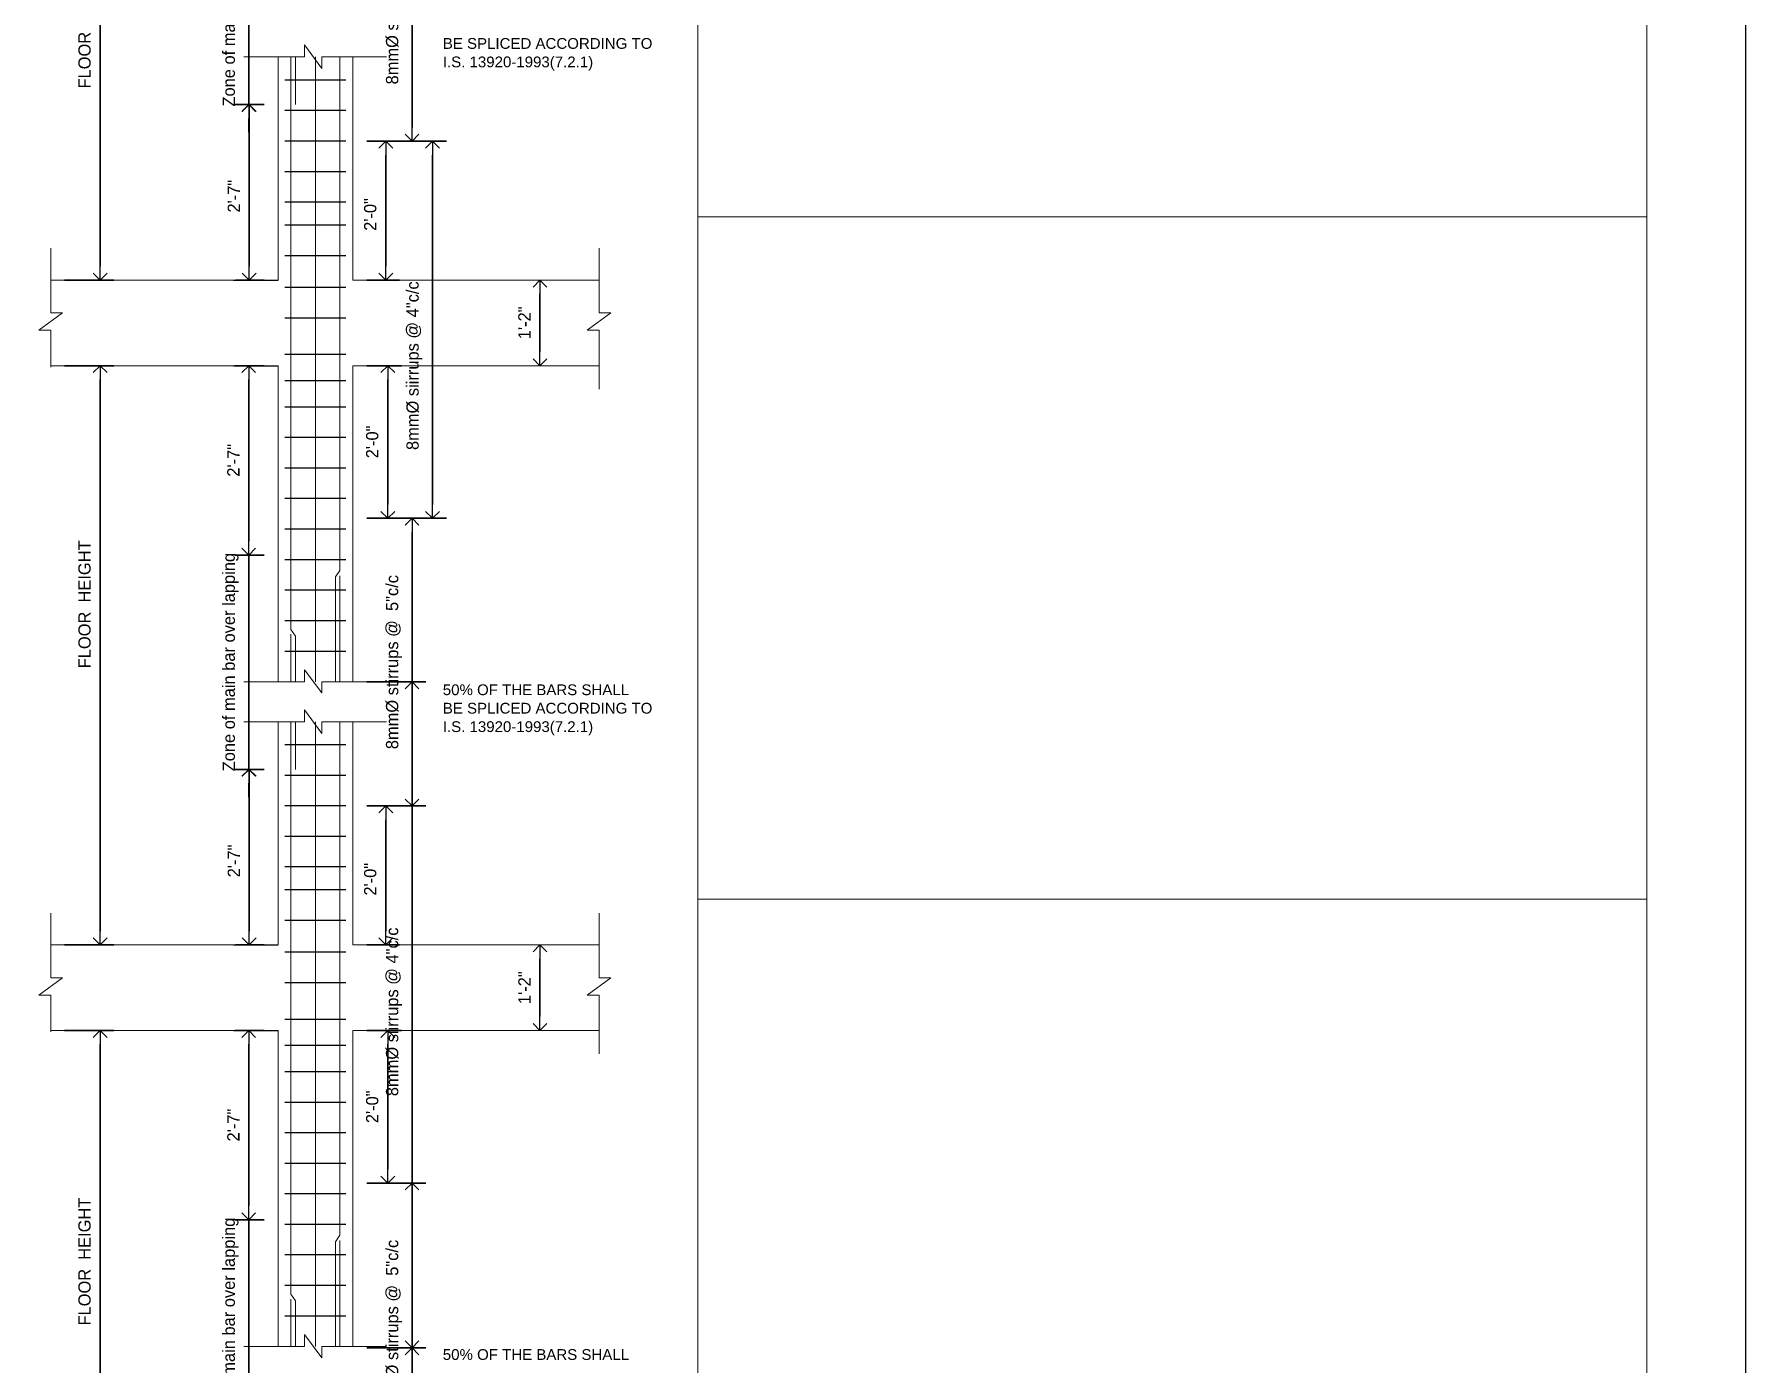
# Model space of a CAD drawing. Header units: inches. Extents: x 45643 to 70559, y -8725 to 1713.
# Drawn here: x 69757 to 70559, y -5015 to -4392 of the extents above; entities that cross this region are included whole.
import ezdxf

# ---------------------------------------------------------------- set-up
doc = ezdxf.new("R2010")
doc.units = ezdxf.units.IN
doc.header["$MEASUREMENT"] = 0
doc.layers.add('DIM', color=5, linetype='Continuous')
doc.layers.add('OUTLINE', color=7, linetype='Continuous')
for name, color, linetype, lineweight in [('ELE1', 3, 'Continuous', 9), ('REBARS', 50, 'Continuous', 20), ('STIRRUPS', 7, 'Continuous', 30), ('TEXTS', 7, 'Continuous', 20)]:
    doc.layers.add(name, color=color, linetype=linetype, lineweight=lineweight)
doc.styles.add('Labels', font='arial.ttf', dxfattribs={"height": 7})
doc.styles.add('PRABIN', font='BKANT.TTF', dxfattribs={"height": 8})
doc.dimstyles.new("Copy of S-2'", dxfattribs={"dimscale": 96, "dimtxt": 9, "dimasz": 0.09375, "dimexe": 0.09375, "dimexo": 0.09375, "dimgap": 0.0625, "dimtad": 1, "dimdec": 0, "dimlfac": 0.25, "dimzin": 3, "dimdsep": 46, "dimlunit": 3, "dimtxsty": 'PRABIN', "dimblk": 'OPEN90', "dimcen": 0.09375, "dimdle": 0.09375, "dimclrd": 256, "dimclre": 34, "dimclrt": 256, "dimadec": 0, "dimazin": 1, "dimtfac": 1, "dimtdec": 0, "dimtix": 1, "dimtmove": 0, "dimatfit": 3, "dimldrblk": 'DOTSMALL', "dimfxl": 1, "dimtolj": 1, "dimtzin": 1, "dimarcsym": 0})

# ---------------------------------------------------------------- blocks, each defined once
blk = doc.blocks.new('_Open90')
at = {"color": 0, "linetype": 'ByBlock'}
for p, q in [((0, 0), (-1, 0)), ((-0.5, 0.5), (0, 0)), ((0, 0), (-0.5, -0.5))]:
    blk.add_line(p, q, dxfattribs=at)
blk = doc.blocks.new('*D542')
at = {"layer": 'Defpoints', "color": 0, "lineweight": 35, "transparency": 16777216}
for p in [(98423.7, -11051.3), (98404.6, -11190.8), (98423.7, -11190.8)]:
    blk.add_point(p, dxfattribs=at)
at = {"layer": 'DIM', "lineweight": -2, "transparency": 16777216}
for p, q in [((98404.6, -11042.3), (98404.6, -11033.3)), ((98404.6, -11051.3), (98404.6, -11190.8)), ((98404.6, -11199.8), (98404.6, -11208.8))]:
    blk.add_line(p, q, dxfattribs=at)
at = {"layer": 'DIM', "color": 34, "lineweight": -2, "transparency": 16777216}
for p, q in [((98414.7, -11051.3), (98395.6, -11051.3)), ((98414.7, -11190.8), (98395.6, -11190.8))]:
    blk.add_line(p, q, dxfattribs=at)
at = {"layer": 'DIM', "lineweight": -2, "transparency": 16777216, "xscale": 9, "yscale": 9, "zscale": 9}
for p, rotation in [((98404.6, -11051.3), 270), ((98404.6, -11190.8), 90)]:
    blk.add_blockref('_Open90', p, dxfattribs=dict(at, rotation=rotation))
at = {"layer": 'DIM', "transparency": 16777216, "insert": (98392.8, -11121), "char_height": 8, "attachment_point": 5, "rotation": 90, "style": 'PRABIN'}
blk.add_mtext('\\A1;Zone of main bar over lapping', dxfattribs=at)
blk = doc.blocks.new('_DotSmall')
at = {"color": 0, "const_width": 0.5}
blk.add_lwpolyline([(-0.0625, 0, 1), (0.0625, 0, 1)], format="xyb", close=True, dxfattribs=at)
blk = doc.blocks.new('*D544')
at = {"layer": 'Defpoints', "color": 0, "lineweight": 35, "transparency": 16777216}
for p in [(98472.4, -11027.4), (98510.9, -11027.4), (98472.4, -11214.7)]:
    blk.add_point(p, dxfattribs=at)
at = {"layer": 'DIM', "color": 34, "lineweight": -2, "transparency": 16777216}
for p, q in [((98481.4, -11027.4), (98519.9, -11027.4)), ((98481.4, -11214.7), (98519.9, -11214.7))]:
    blk.add_line(p, q, dxfattribs=at)
at = {"layer": 'DIM', "lineweight": -2, "transparency": 16777216}
blk.add_line((98510.9, -11205.7), (98510.9, -11036.4), dxfattribs=at)
at = {"layer": 'DIM', "lineweight": -2, "transparency": 16777216, "xscale": 9, "yscale": 9, "zscale": 9}
for p, rotation in [((98510.9, -11027.4), 90), ((98510.9, -11214.7), 270)]:
    blk.add_blockref('_Open90', p, dxfattribs=dict(at, rotation=rotation))
at = {"layer": 'DIM', "transparency": 16777216, "insert": (98499.1, -11121), "char_height": 8, "attachment_point": 5, "rotation": 90, "style": 'PRABIN'}
blk.add_mtext('\\A1;8mm%%C stirrups @  5"c/c', dxfattribs=at)
blk = doc.blocks.new('*D545')
at = {"layer": 'Defpoints', "color": 0, "lineweight": 35, "transparency": 16777216}
for p in [(98423.7, -10928.1), (98404.6, -11051.3), (98423.7, -11051.3)]:
    blk.add_point(p, dxfattribs=at)
at = {"layer": 'DIM', "color": 34, "lineweight": -2, "transparency": 16777216}
for p, q in [((98414.7, -10928.1), (98395.6, -10928.1)), ((98414.7, -11051.3), (98395.6, -11051.3))]:
    blk.add_line(p, q, dxfattribs=at)
at = {"layer": 'DIM', "lineweight": -2, "transparency": 16777216}
blk.add_line((98404.6, -10937.1), (98404.6, -11042.3), dxfattribs=at)
at = {"layer": 'DIM', "lineweight": -2, "transparency": 16777216, "xscale": 9, "yscale": 9, "zscale": 9}
for p, rotation in [((98404.6, -10928.1), 90), ((98404.6, -11051.3), 270)]:
    blk.add_blockref('_Open90', p, dxfattribs=dict(at, rotation=rotation))
at = {"layer": 'DIM', "transparency": 16777216, "insert": (98394.6, -10989.7), "char_height": 8, "attachment_point": 5, "rotation": 90, "style": 'PRABIN'}
blk.add_mtext('\\A1;2\'-7"', dxfattribs=at)
blk = doc.blocks.new('*D546')
at = {"layer": 'Defpoints', "color": 0, "lineweight": 35, "transparency": 16777216}
for p in [(98472.4, -10928.1), (98472.4, -11027.4), (98495.1, -11027.4)]:
    blk.add_point(p, dxfattribs=at)
at = {"layer": 'DIM', "color": 34, "lineweight": -2, "transparency": 16777216}
for p, q in [((98481.4, -10928.1), (98504.1, -10928.1)), ((98481.4, -11027.4), (98504.1, -11027.4))]:
    blk.add_line(p, q, dxfattribs=at)
at = {"layer": 'DIM', "lineweight": -2, "transparency": 16777216}
blk.add_line((98495.1, -10937.1), (98495.1, -11018.4), dxfattribs=at)
at = {"layer": 'DIM', "lineweight": -2, "transparency": 16777216, "xscale": 9, "yscale": 9, "zscale": 9}
for p, rotation in [((98495.1, -10928.1), 90), ((98495.1, -11027.4), 270)]:
    blk.add_blockref('_Open90', p, dxfattribs=dict(at, rotation=rotation))
at = {"layer": 'DIM', "transparency": 16777216, "insert": (98485, -10977.8), "char_height": 8, "attachment_point": 5, "rotation": 90, "style": 'PRABIN'}
blk.add_mtext('\\A1;2\'-0"', dxfattribs=at)
blk = doc.blocks.new('*D547')
at = {"layer": 'Defpoints', "color": 0, "lineweight": 35, "transparency": 16777216}
for p in [(98275.8, -10928.1), (98275.8, -11305), (98307.9, -11305)]:
    blk.add_point(p, dxfattribs=at)
at = {"layer": 'DIM', "color": 34, "lineweight": -2, "transparency": 16777216}
for p, q in [((98284.8, -10928.1), (98316.9, -10928.1)), ((98284.8, -11305), (98316.9, -11305))]:
    blk.add_line(p, q, dxfattribs=at)
at = {"layer": 'DIM', "lineweight": -2, "transparency": 16777216}
blk.add_line((98307.9, -10937.1), (98307.9, -11296), dxfattribs=at)
at = {"layer": 'DIM', "lineweight": -2, "transparency": 16777216, "xscale": 9, "yscale": 9, "zscale": 9}
for p, rotation in [((98307.9, -10928.1), 90), ((98307.9, -11305), 270)]:
    blk.add_blockref('_Open90', p, dxfattribs=dict(at, rotation=rotation))
at = {"layer": 'DIM', "transparency": 16777216, "insert": (98297.8, -11078.5), "char_height": 8, "attachment_point": 5, "rotation": 90, "style": 'PRABIN'}
blk.add_mtext('\\A1;FLOOR  HEIGHT', dxfattribs=at)
blk = doc.blocks.new('*D549')
at = {"layer": 'Defpoints', "color": 0, "lineweight": 35, "transparency": 16777216}
for p in [(98472.4, -11134.6), (98510.9, -11134.6), (98472.4, -11559.2)]:
    blk.add_point(p, dxfattribs=at)
at = {"layer": 'DIM', "color": 34, "lineweight": -2, "transparency": 16777216}
for p, q in [((98481.4, -11134.6), (98519.9, -11134.6)), ((98481.4, -11559.2), (98519.9, -11559.2))]:
    blk.add_line(p, q, dxfattribs=at)
at = {"layer": 'DIM', "lineweight": -2, "transparency": 16777216}
blk.add_line((98510.9, -11550.2), (98510.9, -11143.6), dxfattribs=at)
at = {"layer": 'DIM', "lineweight": -2, "transparency": 16777216, "xscale": 9, "yscale": 9, "zscale": 9}
for p, rotation in [((98510.9, -11134.6), 90), ((98510.9, -11559.2), 270)]:
    blk.add_blockref('_Open90', p, dxfattribs=dict(at, rotation=rotation))
at = {"layer": 'DIM', "transparency": 16777216, "insert": (98499.1, -11344.4), "char_height": 8, "attachment_point": 5, "rotation": 90, "style": 'PRABIN'}
blk.add_mtext('\\A1;8mm%%C siirrups @ 4"c/c', dxfattribs=at)
blk = doc.blocks.new('*D551')
at = {"layer": 'Defpoints', "color": 0, "lineweight": 35, "ltscale": 0.5, "transparency": 16777216}
for p in [(98594.1, -10872.4), (98594.1, -10872.4), (98594.1, -10928.1)]:
    blk.add_point(p, dxfattribs=at)
at = {"layer": 'DIM', "lineweight": -2, "ltscale": 0.5, "transparency": 16777216}
blk.add_line((98594.1, -10919.1), (98594.1, -10881.4), dxfattribs=at)
at = {"layer": 'DIM', "lineweight": -2, "ltscale": 0.5, "transparency": 16777216, "xscale": 9, "yscale": 9, "zscale": 9}
for p, rotation in [((98594.1, -10872.4), 90), ((98594.1, -10928.1), 270)]:
    blk.add_blockref('_Open90', p, dxfattribs=dict(at, rotation=rotation))
at = {"layer": 'DIM', "ltscale": 0.5, "transparency": 16777216, "insert": (98584, -10900.3), "char_height": 8, "attachment_point": 5, "rotation": 90, "style": 'PRABIN'}
blk.add_mtext('\\A1;1\'-2"', dxfattribs=at)
blk = doc.blocks.new('*D552')
at = {"layer": 'Defpoints', "color": 0, "lineweight": 35, "transparency": 16777216}
for p in [(98423.7, -10758.2), (98404.9, -10872.4), (98423.7, -10872.4)]:
    blk.add_point(p, dxfattribs=at)
at = {"layer": 'DIM', "color": 34, "lineweight": -2, "transparency": 16777216}
for p, q in [((98414.7, -10758.2), (98395.9, -10758.2)), ((98414.7, -10872.4), (98395.9, -10872.4))]:
    blk.add_line(p, q, dxfattribs=at)
at = {"layer": 'DIM', "lineweight": -2, "transparency": 16777216}
blk.add_line((98404.9, -10767.2), (98404.9, -10863.4), dxfattribs=at)
at = {"layer": 'DIM', "lineweight": -2, "transparency": 16777216, "xscale": 9, "yscale": 9, "zscale": 9}
for p, rotation in [((98404.9, -10758.2), 90), ((98404.9, -10872.4), 270)]:
    blk.add_blockref('_Open90', p, dxfattribs=dict(at, rotation=rotation))
at = {"layer": 'DIM', "transparency": 16777216, "insert": (98394.9, -10817.8), "char_height": 8, "attachment_point": 5, "rotation": 90, "style": 'PRABIN'}
blk.add_mtext('\\A1;2\'-7"', dxfattribs=at)
blk = doc.blocks.new('*D553')
at = {"layer": 'Defpoints', "color": 0, "lineweight": 35, "transparency": 16777216}
for p in [(98472.4, -10782), (98472.4, -10872.4), (98493.8, -10872.4)]:
    blk.add_point(p, dxfattribs=at)
at = {"layer": 'DIM', "color": 34, "lineweight": -2, "transparency": 16777216}
for p, q in [((98481.4, -10782), (98502.8, -10782)), ((98481.4, -10872.4), (98502.8, -10872.4))]:
    blk.add_line(p, q, dxfattribs=at)
at = {"layer": 'DIM', "lineweight": -2, "transparency": 16777216}
blk.add_line((98493.8, -10791), (98493.8, -10863.4), dxfattribs=at)
at = {"layer": 'DIM', "lineweight": -2, "transparency": 16777216, "xscale": 9, "yscale": 9, "zscale": 9}
for p, rotation in [((98493.8, -10782), 90), ((98493.8, -10872.4), 270)]:
    blk.add_blockref('_Open90', p, dxfattribs=dict(at, rotation=rotation))
at = {"layer": 'DIM', "transparency": 16777216, "insert": (98483.7, -10829.7), "char_height": 8, "attachment_point": 5, "rotation": 90, "style": 'PRABIN'}
blk.add_mtext('\\A1;2\'-0"', dxfattribs=at)
blk = doc.blocks.new('*D559')
at = {"layer": 'Defpoints', "color": 0, "lineweight": 35, "transparency": 16777216}
for p in [(98423.7, -10618.7), (98404.6, -10758.2), (98423.7, -10758.2)]:
    blk.add_point(p, dxfattribs=at)
at = {"layer": 'DIM', "lineweight": -2, "transparency": 16777216}
for p, q in [((98404.6, -10609.7), (98404.6, -10600.7)), ((98404.6, -10618.7), (98404.6, -10758.2)), ((98404.6, -10767.2), (98404.6, -10776.2))]:
    blk.add_line(p, q, dxfattribs=at)
at = {"layer": 'DIM', "color": 34, "lineweight": -2, "transparency": 16777216}
for p, q in [((98414.7, -10618.7), (98395.6, -10618.7)), ((98414.7, -10758.2), (98395.6, -10758.2))]:
    blk.add_line(p, q, dxfattribs=at)
at = {"layer": 'DIM', "lineweight": -2, "transparency": 16777216, "xscale": 9, "yscale": 9, "zscale": 9}
for p, rotation in [((98404.6, -10618.7), 270), ((98404.6, -10758.2), 90)]:
    blk.add_blockref('_Open90', p, dxfattribs=dict(at, rotation=rotation))
at = {"layer": 'DIM', "transparency": 16777216, "insert": (98392.8, -10688.4), "char_height": 8, "attachment_point": 5, "rotation": 90, "style": 'PRABIN'}
blk.add_mtext('\\A1;Zone of main bar over lapping', dxfattribs=at)
blk = doc.blocks.new('*D560')
at = {"layer": 'Defpoints', "color": 0, "lineweight": 35, "transparency": 16777216}
for p in [(98472.4, -10594.8), (98510.9, -10594.8), (98472.4, -10782)]:
    blk.add_point(p, dxfattribs=at)
at = {"layer": 'DIM', "color": 34, "lineweight": -2, "transparency": 16777216}
for p, q in [((98481.4, -10594.8), (98519.9, -10594.8)), ((98481.4, -10782), (98519.9, -10782))]:
    blk.add_line(p, q, dxfattribs=at)
at = {"layer": 'DIM', "lineweight": -2, "transparency": 16777216}
blk.add_line((98510.9, -10773), (98510.9, -10603.8), dxfattribs=at)
at = {"layer": 'DIM', "lineweight": -2, "transparency": 16777216, "xscale": 9, "yscale": 9, "zscale": 9}
for p, rotation in [((98510.9, -10594.8), 90), ((98510.9, -10782), 270)]:
    blk.add_blockref('_Open90', p, dxfattribs=dict(at, rotation=rotation))
at = {"layer": 'DIM', "transparency": 16777216, "insert": (98499.1, -10688.4), "char_height": 8, "attachment_point": 5, "rotation": 90, "style": 'PRABIN'}
blk.add_mtext('\\A1;8mm%%C stirrups @  5"c/c', dxfattribs=at)
blk = doc.blocks.new('*D561')
at = {"layer": 'Defpoints', "color": 0, "lineweight": 35, "transparency": 16777216}
for p in [(98423.7, -10495.5), (98404.6, -10618.7), (98423.7, -10618.7)]:
    blk.add_point(p, dxfattribs=at)
at = {"layer": 'DIM', "color": 34, "lineweight": -2, "transparency": 16777216}
for p, q in [((98414.7, -10495.5), (98395.6, -10495.5)), ((98414.7, -10618.7), (98395.6, -10618.7))]:
    blk.add_line(p, q, dxfattribs=at)
at = {"layer": 'DIM', "lineweight": -2, "transparency": 16777216}
blk.add_line((98404.6, -10504.5), (98404.6, -10609.7), dxfattribs=at)
at = {"layer": 'DIM', "lineweight": -2, "transparency": 16777216, "xscale": 9, "yscale": 9, "zscale": 9}
for p, rotation in [((98404.6, -10495.5), 90), ((98404.6, -10618.7), 270)]:
    blk.add_blockref('_Open90', p, dxfattribs=dict(at, rotation=rotation))
at = {"layer": 'DIM', "transparency": 16777216, "insert": (98394.6, -10557.1), "char_height": 8, "attachment_point": 5, "rotation": 90, "style": 'PRABIN'}
blk.add_mtext('\\A1;2\'-7"', dxfattribs=at)
blk = doc.blocks.new('*D562')
at = {"layer": 'Defpoints', "color": 0, "lineweight": 35, "transparency": 16777216}
for p in [(98472.4, -10495.5), (98472.4, -10594.8), (98495.1, -10594.8)]:
    blk.add_point(p, dxfattribs=at)
at = {"layer": 'DIM', "color": 34, "lineweight": -2, "transparency": 16777216}
for p, q in [((98481.4, -10495.5), (98504.1, -10495.5)), ((98481.4, -10594.8), (98504.1, -10594.8))]:
    blk.add_line(p, q, dxfattribs=at)
at = {"layer": 'DIM', "lineweight": -2, "transparency": 16777216}
blk.add_line((98495.1, -10504.5), (98495.1, -10585.8), dxfattribs=at)
at = {"layer": 'DIM', "lineweight": -2, "transparency": 16777216, "xscale": 9, "yscale": 9, "zscale": 9}
for p, rotation in [((98495.1, -10495.5), 90), ((98495.1, -10594.8), 270)]:
    blk.add_blockref('_Open90', p, dxfattribs=dict(at, rotation=rotation))
at = {"layer": 'DIM', "transparency": 16777216, "insert": (98485, -10545.1), "char_height": 8, "attachment_point": 5, "rotation": 90, "style": 'PRABIN'}
blk.add_mtext('\\A1;2\'-0"', dxfattribs=at)
blk = doc.blocks.new('*D564')
at = {"layer": 'Defpoints', "color": 0, "lineweight": 35, "transparency": 16777216}
for p in [(98275.8, -10495.5), (98275.8, -10872.4), (98307.9, -10872.4)]:
    blk.add_point(p, dxfattribs=at)
at = {"layer": 'DIM', "color": 34, "lineweight": -2, "transparency": 16777216}
for p, q in [((98284.8, -10495.5), (98316.9, -10495.5)), ((98284.8, -10872.4), (98316.9, -10872.4))]:
    blk.add_line(p, q, dxfattribs=at)
at = {"layer": 'DIM', "lineweight": -2, "transparency": 16777216}
blk.add_line((98307.9, -10504.5), (98307.9, -10863.4), dxfattribs=at)
at = {"layer": 'DIM', "lineweight": -2, "transparency": 16777216, "xscale": 9, "yscale": 9, "zscale": 9}
for p, rotation in [((98307.9, -10495.5), 90), ((98307.9, -10872.4), 270)]:
    blk.add_blockref('_Open90', p, dxfattribs=dict(at, rotation=rotation))
at = {"layer": 'DIM', "transparency": 16777216, "insert": (98297.8, -10650.8), "char_height": 8, "attachment_point": 5, "rotation": 90, "style": 'PRABIN'}
blk.add_mtext('\\A1;FLOOR  HEIGHT', dxfattribs=at)
blk = doc.blocks.new('*D565')
at = {"layer": 'Defpoints', "color": 0, "lineweight": 35, "transparency": 16777216}
for p in [(98472.4, -10701.2), (98510.9, -10701.2), (98472.4, -11134.6)]:
    blk.add_point(p, dxfattribs=at)
at = {"layer": 'DIM', "color": 34, "lineweight": -2, "transparency": 16777216}
for p, q in [((98481.4, -10701.2), (98519.9, -10701.2)), ((98481.4, -11134.6), (98519.9, -11134.6))]:
    blk.add_line(p, q, dxfattribs=at)
at = {"layer": 'DIM', "lineweight": -2, "transparency": 16777216}
blk.add_line((98510.9, -11125.6), (98510.9, -10710.2), dxfattribs=at)
at = {"layer": 'DIM', "lineweight": -2, "transparency": 16777216, "xscale": 9, "yscale": 9, "zscale": 9}
for p, rotation in [((98510.9, -10701.2), 90), ((98510.9, -11134.6), 270)]:
    blk.add_blockref('_Open90', p, dxfattribs=dict(at, rotation=rotation))
at = {"layer": 'DIM', "transparency": 16777216, "insert": (98499.1, -10916), "char_height": 8, "attachment_point": 5, "rotation": 90, "style": 'PRABIN'}
blk.add_mtext('\\A1;8mm%%C siirrups @ 4"c/c', dxfattribs=at)
blk = doc.blocks.new('*D571')
at = {"layer": 'Defpoints', "color": 0, "lineweight": 35, "ltscale": 0.5, "transparency": 16777216}
for p in [(98594.1, -10439.8), (98594.1, -10439.8), (98594.1, -10495.5)]:
    blk.add_point(p, dxfattribs=at)
at = {"layer": 'DIM', "lineweight": -2, "ltscale": 0.5, "transparency": 16777216}
blk.add_line((98594.1, -10486.5), (98594.1, -10448.8), dxfattribs=at)
at = {"layer": 'DIM', "lineweight": -2, "ltscale": 0.5, "transparency": 16777216, "xscale": 9, "yscale": 9, "zscale": 9}
for p, rotation in [((98594.1, -10439.8), 90), ((98594.1, -10495.5), 270)]:
    blk.add_blockref('_Open90', p, dxfattribs=dict(at, rotation=rotation))
at = {"layer": 'DIM', "ltscale": 0.5, "transparency": 16777216, "insert": (98584, -10467.6), "char_height": 8, "attachment_point": 5, "rotation": 90, "style": 'PRABIN'}
blk.add_mtext('\\A1;1\'-2"', dxfattribs=at)
blk = doc.blocks.new('*D573')
at = {"layer": 'Defpoints', "color": 0, "lineweight": 35, "transparency": 16777216}
for p in [(98423.7, -10325.6), (98404.9, -10439.8), (98423.7, -10439.8)]:
    blk.add_point(p, dxfattribs=at)
at = {"layer": 'DIM', "color": 34, "lineweight": -2, "transparency": 16777216}
for p, q in [((98414.7, -10325.6), (98395.9, -10325.6)), ((98414.7, -10439.8), (98395.9, -10439.8))]:
    blk.add_line(p, q, dxfattribs=at)
at = {"layer": 'DIM', "lineweight": -2, "transparency": 16777216}
blk.add_line((98404.9, -10334.6), (98404.9, -10430.8), dxfattribs=at)
at = {"layer": 'DIM', "lineweight": -2, "transparency": 16777216, "xscale": 9, "yscale": 9, "zscale": 9}
for p, rotation in [((98404.9, -10325.6), 90), ((98404.9, -10439.8), 270)]:
    blk.add_blockref('_Open90', p, dxfattribs=dict(at, rotation=rotation))
at = {"layer": 'DIM', "transparency": 16777216, "insert": (98394.9, -10385.2), "char_height": 8, "attachment_point": 5, "rotation": 90, "style": 'PRABIN'}
blk.add_mtext('\\A1;2\'-7"', dxfattribs=at)
blk = doc.blocks.new('*D574')
at = {"layer": 'Defpoints', "color": 0, "lineweight": 35, "transparency": 16777216}
for p in [(98423.7, -10186.1), (98404.6, -10325.6), (98423.7, -10325.6)]:
    blk.add_point(p, dxfattribs=at)
at = {"layer": 'DIM', "lineweight": -2, "transparency": 16777216}
for p, q in [((98404.6, -10177.1), (98404.6, -10168.1)), ((98404.6, -10186.1), (98404.6, -10325.6)), ((98404.6, -10334.6), (98404.6, -10343.6))]:
    blk.add_line(p, q, dxfattribs=at)
at = {"layer": 'DIM', "color": 34, "lineweight": -2, "transparency": 16777216}
for p, q in [((98414.7, -10186.1), (98395.6, -10186.1)), ((98414.7, -10325.6), (98395.6, -10325.6))]:
    blk.add_line(p, q, dxfattribs=at)
at = {"layer": 'DIM', "lineweight": -2, "transparency": 16777216, "xscale": 9, "yscale": 9, "zscale": 9}
for p, rotation in [((98404.6, -10186.1), 270), ((98404.6, -10325.6), 90)]:
    blk.add_blockref('_Open90', p, dxfattribs=dict(at, rotation=rotation))
at = {"layer": 'DIM', "transparency": 16777216, "insert": (98392.8, -10255.8), "char_height": 8, "attachment_point": 5, "rotation": 90, "style": 'PRABIN'}
blk.add_mtext('\\A1;Zone of main bar over lapping', dxfattribs=at)
blk = doc.blocks.new('*D575')
at = {"layer": 'Defpoints', "color": 0, "lineweight": 35, "transparency": 16777216}
for p in [(98472.4, -10349.4), (98472.4, -10439.8), (98493.8, -10439.8)]:
    blk.add_point(p, dxfattribs=at)
at = {"layer": 'DIM', "color": 34, "lineweight": -2, "transparency": 16777216}
for p, q in [((98481.4, -10349.4), (98502.8, -10349.4)), ((98481.4, -10439.8), (98502.8, -10439.8))]:
    blk.add_line(p, q, dxfattribs=at)
at = {"layer": 'DIM', "lineweight": -2, "transparency": 16777216}
blk.add_line((98493.8, -10358.4), (98493.8, -10430.8), dxfattribs=at)
at = {"layer": 'DIM', "lineweight": -2, "transparency": 16777216, "xscale": 9, "yscale": 9, "zscale": 9}
for p, rotation in [((98493.8, -10349.4), 90), ((98493.8, -10439.8), 270)]:
    blk.add_blockref('_Open90', p, dxfattribs=dict(at, rotation=rotation))
at = {"layer": 'DIM', "transparency": 16777216, "insert": (98483.7, -10397.1), "char_height": 8, "attachment_point": 5, "rotation": 90, "style": 'PRABIN'}
blk.add_mtext('\\A1;2\'-0"', dxfattribs=at)
blk = doc.blocks.new('*D576')
at = {"layer": 'Defpoints', "color": 0, "lineweight": 35, "transparency": 16777216}
for p in [(98472.4, -10162.2), (98510.9, -10162.2), (98472.4, -10349.4)]:
    blk.add_point(p, dxfattribs=at)
at = {"layer": 'DIM', "color": 34, "lineweight": -2, "transparency": 16777216}
for p, q in [((98481.4, -10162.2), (98519.9, -10162.2)), ((98481.4, -10349.4), (98519.9, -10349.4))]:
    blk.add_line(p, q, dxfattribs=at)
at = {"layer": 'DIM', "lineweight": -2, "transparency": 16777216}
blk.add_line((98510.9, -10340.4), (98510.9, -10171.2), dxfattribs=at)
at = {"layer": 'DIM', "lineweight": -2, "transparency": 16777216, "xscale": 9, "yscale": 9, "zscale": 9}
for p, rotation in [((98510.9, -10162.2), 90), ((98510.9, -10349.4), 270)]:
    blk.add_blockref('_Open90', p, dxfattribs=dict(at, rotation=rotation))
at = {"layer": 'DIM', "transparency": 16777216, "insert": (98499.1, -10255.8), "char_height": 8, "attachment_point": 5, "rotation": 90, "style": 'PRABIN'}
blk.add_mtext('\\A1;8mm%%C stirrups @  5"c/c', dxfattribs=at)
blk = doc.blocks.new('*D579')
at = {"layer": 'Defpoints', "color": 0, "lineweight": 35, "transparency": 16777216}
for p in [(98275.8, -10062.8), (98275.8, -10439.8), (98307.9, -10439.8)]:
    blk.add_point(p, dxfattribs=at)
at = {"layer": 'DIM', "color": 34, "lineweight": -2, "transparency": 16777216}
for p, q in [((98284.8, -10062.8), (98316.9, -10062.8)), ((98284.8, -10439.8), (98316.9, -10439.8))]:
    blk.add_line(p, q, dxfattribs=at)
at = {"layer": 'DIM', "lineweight": -2, "transparency": 16777216}
blk.add_line((98307.9, -10071.8), (98307.9, -10430.8), dxfattribs=at)
at = {"layer": 'DIM', "lineweight": -2, "transparency": 16777216, "xscale": 9, "yscale": 9, "zscale": 9}
for p, rotation in [((98307.9, -10062.8), 90), ((98307.9, -10439.8), 270)]:
    blk.add_blockref('_Open90', p, dxfattribs=dict(at, rotation=rotation))
at = {"layer": 'DIM', "transparency": 16777216, "insert": (98297.8, -10273.5), "char_height": 8, "attachment_point": 5, "rotation": 90, "style": 'PRABIN'}
blk.add_mtext('\\A1;FLOOR  HEIGHT', dxfattribs=at)
blk = doc.blocks.new('*D580')
at = {"layer": 'Defpoints', "color": 0, "lineweight": 35, "transparency": 16777216}
for p in [(98481.4, -10349.4), (98524.2, -10349.4), (98504.1, -10594.8)]:
    blk.add_point(p, dxfattribs=at)
at = {"layer": 'DIM', "color": 34, "lineweight": -2, "transparency": 16777216}
for p, q in [((98490.4, -10349.4), (98533.2, -10349.4)), ((98513.1, -10594.8), (98533.2, -10594.8))]:
    blk.add_line(p, q, dxfattribs=at)
at = {"layer": 'DIM', "lineweight": -2, "transparency": 16777216}
blk.add_line((98524.2, -10585.8), (98524.2, -10358.4), dxfattribs=at)
at = {"layer": 'DIM', "lineweight": -2, "transparency": 16777216, "xscale": 9, "yscale": 9, "zscale": 9}
for p, rotation in [((98524.2, -10349.4), 90), ((98524.2, -10594.8), 270)]:
    blk.add_blockref('_Open90', p, dxfattribs=dict(at, rotation=rotation))
at = {"layer": 'DIM', "transparency": 16777216, "insert": (98512.4, -10495.5), "char_height": 8, "attachment_point": 5, "rotation": 90, "style": 'PRABIN'}
blk.add_mtext('\\A1;8mm%%C siirrups @ 4"c/c', dxfattribs=at)
blk = doc.blocks.new('FGDF')
at = {"layer": 'DIM'}
for p, q in [((98394.7, -10439.8), (98423.7, -10439.8)), ((98394.7, -10495.5), (98423.7, -10495.5)), ((98394.7, -10872.4), (98423.7, -10872.4)), ((98394.7, -10928.1), (98423.7, -10928.1))]:
    blk.add_line(p, q, dxfattribs=at)
at = {"layer": 'OUTLINE', "lineweight": 18, "ltscale": 0.1}
for p, q in [((98423.7, -10294.6), (98423.7, -10439.8)), ((98472.4, -10294.6), (98472.4, -10439.8)), ((98423.7, -10411.6), (98423.7, -10439.8)), ((98472.4, -10411.6), (98472.4, -10439.8)), ((98275.8, -10439.8), (98394.7, -10439.8)), ((98472.4, -10439.8), (98632.6, -10439.8)), ((98632.6, -10439.8), (98475.3, -10439.8)), ((98275.8, -10495.5), (98394.7, -10495.5)), ((98423.7, -10495.5), (98423.7, -10701.2)), ((98472.4, -10495.5), (98632.6, -10495.5)), ((98472.4, -10495.5), (98472.4, -10701.2)), ((98632.6, -10495.5), (98475.3, -10495.5)), ((98423.7, -10727.2), (98423.7, -10872.4)), ((98472.4, -10727.2), (98472.4, -10872.4)), ((98423.7, -10844.3), (98423.7, -10872.4)), ((98472.4, -10844.3), (98472.4, -10872.4)), ((98275.8, -10872.4), (98394.7, -10872.4)), ((98472.4, -10872.4), (98632.6, -10872.4)), ((98632.6, -10872.4), (98475.3, -10872.4)), ((98275.8, -10928.1), (98394.7, -10928.1)), ((98423.7, -10928.1), (98423.7, -11133.8)), ((98472.4, -10928.1), (98632.6, -10928.1)), ((98472.4, -10928.1), (98472.4, -11133.8)), ((98632.6, -10928.1), (98475.3, -10928.1))]:
    blk.add_line(p, q, dxfattribs=at)
for points in [[(98401.5, -10294.6), (98441, -10294.6), (98441, -10286.8), (98452.2, -10302.2), (98452.2, -10294.6), (98494.3, -10294.6)], [(98275.8, -10496.5), (98275.8, -10472.4), (98268, -10472.4), (98283.4, -10461.2), (98275.8, -10461.2), (98275.8, -10419.1)], [(98632.6, -10510.7), (98632.6, -10472.4), (98624.8, -10472.4), (98640.2, -10461.2), (98632.6, -10461.2), (98632.6, -10419.1)], [(98401.5, -10701.2), (98441, -10701.2), (98441, -10693.4), (98452.2, -10708.4), (98452.2, -10701.2), (98494.3, -10701.2)], [(98401.5, -10727.2), (98441, -10727.2), (98441, -10719.4), (98452.2, -10734.8), (98452.2, -10727.2), (98494.3, -10727.2)], [(98401.5, -10727.2), (98441, -10727.2), (98441, -10719.4), (98452.2, -10734.8), (98452.2, -10727.2), (98494.3, -10727.2)], [(98275.8, -10929.1), (98275.8, -10905.1), (98268, -10905.1), (98283.4, -10893.8), (98275.8, -10893.8), (98275.8, -10851.7)], [(98632.6, -10943.3), (98632.6, -10905.1), (98624.8, -10905.1), (98640.2, -10893.8), (98632.6, -10893.8), (98632.6, -10851.7)], [(98401.5, -11133.8), (98441, -11133.8), (98441, -11126), (98452.2, -11141.1), (98452.2, -11133.8), (98494.3, -11133.8)]]:
    blk.add_lwpolyline(points, dxfattribs=at)
at = {"layer": 'REBARS'}
for p, q in [((98432.1, -10294.6), (98432.1, -10439.8)), ((98435.1, -10294.6), (98435.1, -10325.6)), ((98448, -10439.8), (98448, -10294.6)), ((98463.9, -10294.6), (98463.9, -10439.8)), ((98432.1, -10439.8), (98432.1, -10667.2)), ((98448, -10701.2), (98448, -10439.8)), ((98463.9, -10439.8), (98463.9, -10628.8)), ((98463.9, -10628.8), (98461, -10633)), ((98461, -10633), (98461, -10701.2)), ((98463.9, -10632.3), (98463.9, -10701.2)), ((98432.1, -10667.2), (98435.1, -10671.5)), ((98432.1, -10670.3), (98432.1, -10701.2)), ((98435.1, -10671.5), (98435.1, -10701.2)), ((98432.1, -10727.2), (98432.1, -10872.4)), ((98435.1, -10727.2), (98435.1, -10758.2)), ((98448, -10872.4), (98448, -10727.2)), ((98463.9, -10727.2), (98463.9, -10872.4)), ((98432.1, -10872.4), (98432.1, -11099.8)), ((98448, -11133.8), (98448, -10872.4)), ((98463.9, -10872.4), (98463.9, -11061.4)), ((98463.9, -11061.4), (98461, -11065.6)), ((98461, -11065.6), (98461, -11133.8)), ((98463.9, -11064.9), (98463.9, -11133.8)), ((98432.1, -11099.8), (98435.1, -11104.1)), ((98432.1, -11102.9), (98432.1, -11133.8)), ((98435.1, -11104.1), (98435.1, -11133.8))]:
    blk.add_line(p, q, dxfattribs=at)
at = {"layer": 'STIRRUPS', "ltscale": 0.1}
for p, q in [((98428.1, -10309.4), (98467.9, -10309.4)), ((98428.1, -10329.3), (98467.9, -10329.3)), ((98428.1, -10349.2), (98467.9, -10349.2)), ((98428.1, -10369.1), (98467.9, -10369.1)), ((98428.1, -10388.9), (98467.9, -10388.9)), ((98428.1, -10388.9), (98467.9, -10388.9)), ((98428.1, -10403.8), (98467.9, -10403.8)), ((98428.1, -10423.7), (98467.9, -10423.7)), ((98428.1, -10444.4), (98467.9, -10444.4)), ((98428.1, -10444.4), (98467.9, -10444.4)), ((98428.1, -10464.3), (98467.9, -10464.3)), ((98428.1, -10488.1), (98467.9, -10488.1)), ((98428.1, -10505.1), (98467.9, -10505.1)), ((98428.1, -10522.2), (98467.9, -10522.2)), ((98428.1, -10542.1), (98467.9, -10542.1)), ((98428.1, -10561.9), (98467.9, -10561.9)), ((98428.1, -10581.8), (98467.9, -10581.8)), ((98428.1, -10601.7), (98467.9, -10601.7)), ((98428.1, -10601.7), (98467.9, -10601.7)), ((98428.1, -10621.6), (98467.9, -10621.6)), ((98428.1, -10641.4), (98467.9, -10641.4)), ((98428.1, -10661.3), (98467.9, -10661.3)), ((98428.1, -10681.2), (98467.9, -10681.2)), ((98428.1, -10742.1), (98467.9, -10742.1)), ((98428.1, -10761.9), (98467.9, -10761.9)), ((98428.1, -10781.8), (98467.9, -10781.8)), ((98428.1, -10801.7), (98467.9, -10801.7)), ((98428.1, -10821.5), (98467.9, -10821.5)), ((98428.1, -10821.5), (98467.9, -10821.5)), ((98428.1, -10836.4), (98467.9, -10836.4)), ((98428.1, -10856.3), (98467.9, -10856.3)), ((98428.1, -10877), (98467.9, -10877)), ((98428.1, -10877), (98467.9, -10877)), ((98428.1, -10896.9), (98467.9, -10896.9)), ((98428.1, -10920.7), (98467.9, -10920.7)), ((98428.1, -10937.7), (98467.9, -10937.7)), ((98428.1, -10954.8), (98467.9, -10954.8)), ((98428.1, -10974.7), (98467.9, -10974.7)), ((98428.1, -10994.6), (98467.9, -10994.6)), ((98428.1, -11014.4), (98467.9, -11014.4)), ((98428.1, -11034.3), (98467.9, -11034.3)), ((98428.1, -11034.3), (98467.9, -11034.3)), ((98428.1, -11054.2), (98467.9, -11054.2)), ((98428.1, -11074), (98467.9, -11074)), ((98428.1, -11093.9), (98467.9, -11093.9)), ((98428.1, -11113.8), (98467.9, -11113.8))]:
    blk.add_line(p, q, dxfattribs=at)
at = {"layer": 'TEXTS', "color": 254, "ltscale": 0.1, "style": 'Labels'}
for s, p in [('BE SPLICED ACCORDING TO', (98530.9, -10289.3)), ('I.S. 13920-1993(7.2.1)', (98530.9, -10301.3)), ('50% OF THE BARS SHALL ', (98530.9, -10709.9)), ('BE SPLICED ACCORDING TO', (98530.9, -10721.9)), ('BE SPLICED ACCORDING TO', (98530.9, -10721.9)), ('I.S. 13920-1993(7.2.1)', (98530.9, -10733.9)), ('50% OF THE BARS SHALL ', (98530.9, -11142.5))]:
    blk.add_text(s, height=7, dxfattribs=at).set_placement(p)
at = {"layer": 'DIM'}
for base, p1, p2, text, picture, middle in [((98307.9, -10439.8), (98275.8, -10062.8), (98275.8, -10439.8), 'FLOOR  HEIGHT', '*D579', (98307.9, -10273.5)), ((98404.9, -10439.8), (98423.7, -10325.6), (98423.7, -10439.8), '2\'-7"', '*D573', (98404.9, -10385.2)), ((98493.8, -10439.8), (98472.4, -10349.4), (98472.4, -10439.8), '2\'-0"', '*D575', (98493.8, -10397.1)), ((98524.2, -10349.4), (98504.1, -10594.8), (98481.4, -10349.4), '8mm%%C siirrups @ 4"c/c', '*D580', (98524.2, -10495.5)), ((98307.9, -10872.4), (98275.8, -10495.5), (98275.8, -10872.4), 'FLOOR  HEIGHT', '*D564', (98307.9, -10650.8)), ((98510.9, -10701.2), (98472.4, -11134.6), (98472.4, -10701.2), '8mm%%C siirrups @ 4"c/c', '*D565', (98510.9, -10916)), ((98404.9, -10872.4), (98423.7, -10758.2), (98423.7, -10872.4), '2\'-7"', '*D552', (98404.9, -10817.8)), ((98493.8, -10872.4), (98472.4, -10782), (98472.4, -10872.4), '2\'-0"', '*D553', (98493.8, -10829.7)), ((98307.9, -11305), (98275.8, -10928.1), (98275.8, -11305), 'FLOOR  HEIGHT', '*D547', (98307.9, -11078.5)), ((98510.9, -11134.6), (98472.4, -11559.2), (98472.4, -11134.6), '8mm%%C siirrups @ 4"c/c', '*D549', (98510.9, -11344.4))]:
    dim = blk.add_linear_dim(base=base, p1=p1, p2=p2, angle=90, text=text, dimstyle="Copy of S-2'", dxfattribs=at)
    dim.commit()
    dim.dimension.update_dxf_attribs({"geometry": picture, "text_midpoint": middle, "dimtype": 128})
for base, p1, p2, text, picture, middle in [((98404.6, -10325.6), (98423.7, -10186.1), (98423.7, -10325.6), 'Zone of main bar over lapping', '*D574', (98392.8, -10255.8)), ((98404.6, -10618.7), (98423.7, -10495.5), (98423.7, -10618.7), '2\'-7"', '*D561', (98394.6, -10557.1)), ((98495.1, -10594.8), (98472.4, -10495.5), (98472.4, -10594.8), '2\'-0"', '*D562', (98485, -10545.1)), ((98404.6, -10758.2), (98423.7, -10618.7), (98423.7, -10758.2), 'Zone of main bar over lapping', '*D559', (98392.8, -10688.4)), ((98404.6, -11051.3), (98423.7, -10928.1), (98423.7, -11051.3), '2\'-7"', '*D545', (98394.6, -10989.7)), ((98495.1, -11027.4), (98472.4, -10928.1), (98472.4, -11027.4), '2\'-0"', '*D546', (98485, -10977.8)), ((98404.6, -11190.8), (98423.7, -11051.3), (98423.7, -11190.8), 'Zone of main bar over lapping', '*D542', (98392.8, -11121))]:
    dim = blk.add_linear_dim(base=base, p1=p1, p2=p2, angle=90, text=text, dimstyle="Copy of S-2'", dxfattribs=at)
    dim.commit()
    dim.dimension.update_dxf_attribs({"geometry": picture, "text_midpoint": middle})
for base, p1, p2, picture, middle in [((98510.9, -10162.2), (98472.4, -10349.4), (98472.4, -10162.2), '*D576', (98499.1, -10255.8)), ((98510.9, -10594.8), (98472.4, -10782), (98472.4, -10594.8), '*D560', (98499.1, -10688.4)), ((98510.9, -11027.4), (98472.4, -11214.7), (98472.4, -11027.4), '*D544', (98499.1, -11121))]:
    dim = blk.add_linear_dim(base=base, p1=p1, p2=p2, angle=90, text='8mm%%C stirrups @  5"c/c', dimstyle="Copy of S-2'", override={"dimtmove": 1}, dxfattribs=at)
    dim.commit()
    dim.dimension.update_dxf_attribs({"geometry": picture, "text_midpoint": middle})
at = {"layer": 'DIM', "ltscale": 0.5}
for base, p1, p2, picture, middle in [((98594.1, -10439.8), (98594.1, -10495.5), (98594.1, -10439.8), '*D571', (98584, -10467.6)), ((98594.1, -10872.4), (98594.1, -10928.1), (98594.1, -10872.4), '*D551', (98584, -10900.3))]:
    dim = blk.add_linear_dim(base=base, p1=p1, p2=p2, angle=90, text='1\'-2"', dimstyle="Copy of S-2'", dxfattribs=at)
    dim.commit()
    dim.dimension.update_dxf_attribs({"geometry": picture, "text_midpoint": middle})

msp = doc.modelspace()

# ---------------------------------------------------------------- linework, layer by layer
at = {"layer": 'Defpoints'}
msp.add_lwpolyline([(70559.247, -3239.316), (67381.647, -3239.316), (67381.647, -5487.285), (70559.247, -5487.285)], close=True, dxfattribs=at)
at = {"layer": 'ELE1'}
for p, q in [((70068.279, -5440.967), (70068.279, -3285.634)), ((70512.929, -4477.212), (70068.279, -4477.212)), ((70512.929, -4796.977), (70068.279, -4796.977))]:
    msp.add_line(p, q, dxfattribs=at)
msp.add_lwpolyline([(67427.965, -3285.634), (70512.929, -3285.634), (70512.929, -5440.967), (67427.965, -5440.967)], close=True, dxfattribs=at)

# ---------------------------------------------------------------- block references
at = {"color": 5, "lineweight": 35, "xscale": 0.720000000030268, "yscale": 0.7200000000011642, "zscale": 0.7200000000000001}
msp.add_blockref('FGDF', (-993.454, 3009.789), dxfattribs=at)

doc.saveas('drawing.dxf')
